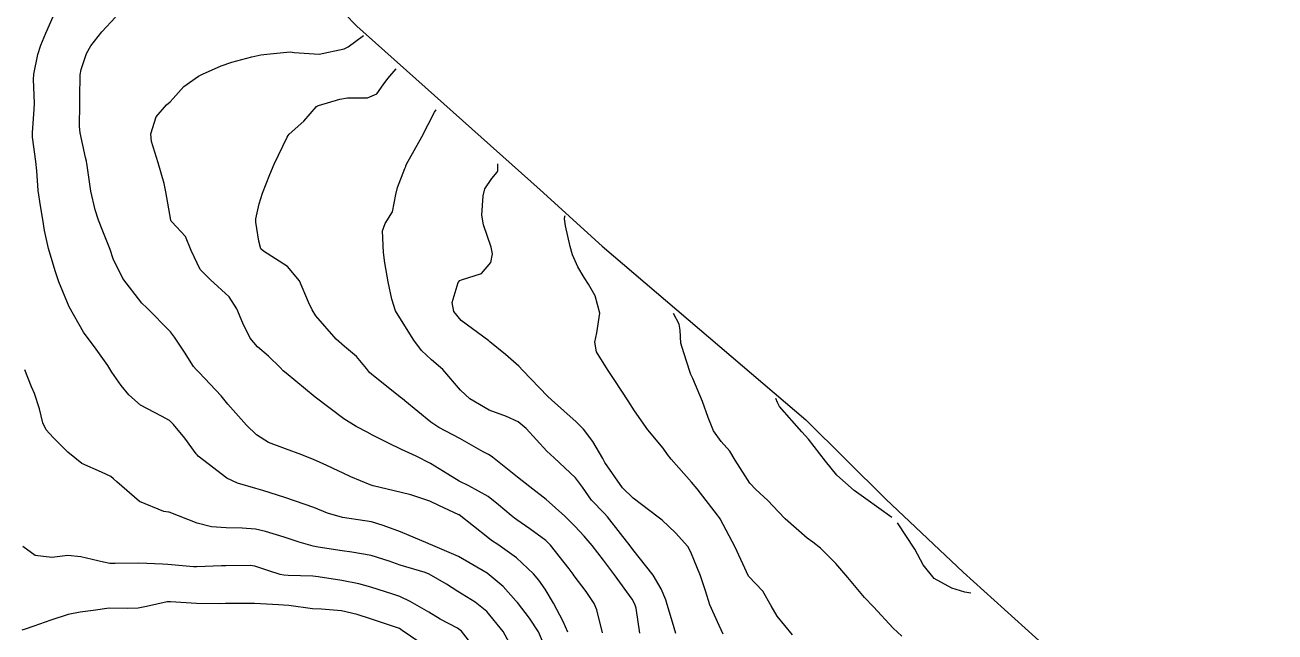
# Model space of a CAD drawing. Header units: metres. Extents: x 292545 to 299085, y 7450245 to 7463078.
# Drawn here: x 296609.5 to 296695.5, y 7461652.2 to 7461694 of the extents above; entities that cross this region are included whole.
import ezdxf

# ---------------------------------------------------------------- set-up
doc = ezdxf.new("R2010")
doc.units = ezdxf.units.M
for name, color, linetype in [('Area', 45, 'Continuous'), ('Curvas de Nivel 1m', 11, 'Continuous'), ('Curvas de Nivel 5m', 15, 'Continuous')]:
    doc.layers.add(name, color=color, linetype=linetype)

msp = doc.modelspace()

# ---------------------------------------------------------------- linework, layer by layer
at = {"layer": 'Area'}
msp.add_polyline3d([(296631.439, 7461694.826, 684.726), (296632.29, 7461693.951, 685.247), (296644.932, 7461682.669, 691.686), (296649.201, 7461678.788, 692.856), (296663.211, 7461666.838, 682.436), (296668.718, 7461661.372, 682.287), (296674.05, 7461656.344, 686.156), (296681.163, 7461649.913, 685.356), (296685.62, 7461646.312, 681.636), (296687.512, 7461644.494, 683.196), (296692.501, 7461640.023, 680.466), (296694.862, 7461638.131, 679.416), (296697.853, 7461635.472, 678.546)], dxfattribs=at)
at = {"layer": 'Curvas de Nivel 1m', "flags": 128}
for points, elevation in [([(296646.837, 7461652.204), (296646.505, 7461652.942), (296645.846, 7461654.214), (296645.262, 7461655.169), (296644.836, 7461655.794), (296644.469, 7461656.228), (296643.289, 7461657.326), (296642.017, 7461658.259), (296641.578, 7461658.538), (296641.308, 7461658.732), (296639.352, 7461660.29), (296639.323, 7461660.306), (296637.945, 7461660.927), (296637.332, 7461661.225), (296636.012, 7461661.664), (296635.345, 7461661.826), (296633.42, 7461662.291), (296633.352, 7461662.31), (296633.209, 7461662.362), (296631.897, 7461662.92), (296631.361, 7461663.164), (296629.932, 7461663.84), (296629.37, 7461664.081), (296628.502, 7461664.419), (296627.377, 7461664.836), (296626.216, 7461665.282), (296625.386, 7461665.811), (296624.712, 7461666.467), (296623.415, 7461667.928), (296622.951, 7461668.485), (296621.439, 7461670.097), (296621.23, 7461670.293), (296621.058, 7461670.506), (296620.442, 7461671.505), (296619.753, 7461672.526), (296619.469, 7461672.908), (296617.83, 7461674.547), (296617.496, 7461674.88), (296616.18, 7461676.563), (296615.533, 7461677.932), (296615.306, 7461678.574), (296614.807, 7461679.833), (296614.522, 7461680.586), (296614.29, 7461681.309), (296613.983, 7461682.594), (296613.704, 7461684.506), (296613.693, 7461684.599), (296613.677, 7461684.663), (296613.616, 7461684.913), (296613.253, 7461686.604), (296613.213, 7461687.031), (296613.223, 7461688.604), (296613.225, 7461689.039), (296613.249, 7461690.604), (296613.315, 7461690.976), (296613.698, 7461692.061), (296613.979, 7461692.596), (296614.74, 7461693.562), (296615.675, 7461694.571)], 676), ([(296649.213, 7461652.17), (296648.815, 7461653.742), (296648.633, 7461654.179), (296648.089, 7461655.015), (296647.272, 7461656.097), (296647.192, 7461656.201), (296646.909, 7461656.573), (296645.625, 7461658.217), (296645.306, 7461658.532), (296644.208, 7461659.337), (296643.32, 7461659.962), (296643.154, 7461660.075), (296642.917, 7461660.246), (296642.052, 7461660.981), (296641.336, 7461661.562), (296640.02, 7461662.283), (296639.348, 7461662.604), (296638.566, 7461663.091), (296637.366, 7461663.84), (296636.386, 7461664.33), (296635.378, 7461664.803), (296634.491, 7461665.24), (296633.387, 7461665.786), (296633.001, 7461665.978), (296632.245, 7461666.377), (296631.401, 7461666.908), (296629.423, 7461668.41), (296627.439, 7461670.047), (296627.23, 7461670.222), (296627.013, 7461670.436), (296626.218, 7461671.216), (296625.457, 7461671.87), (296624.956, 7461672.465), (296624.454, 7461673.494), (296624.035, 7461674.475), (296623.501, 7461675.314), (296622.21, 7461676.493), (296621.523, 7461677.202), (296620.89, 7461678.51), (296620.51, 7461679.473), (296619.562, 7461680.474), (296619.522, 7461680.53), (296619.501, 7461680.593), (296619.156, 7461682.534), (296619.025, 7461683.103), (296618.616, 7461684.54), (296618.172, 7461686), (296618.114, 7461686.545), (296618.489, 7461687.697), (296619.2, 7461688.535), (296619.444, 7461688.744), (296619.66, 7461688.973), (296620.397, 7461689.794), (296621.392, 7461690.504), (296621.684, 7461690.654), (296622.957, 7461691.22), (296623.693, 7461691.472), (296625.07, 7461691.833), (296625.698, 7461691.979), (296626.113, 7461692.032), (296627.7, 7461692.173), (296627.98, 7461692.147), (296629.699, 7461692.022), (296631.425, 7461692.384), (296631.704, 7461692.528), (296632.763, 7461693.31)], 677), ([(296651.785, 7461652.144), (296651.528, 7461653.869), (296651.441, 7461654.148), (296651.256, 7461654.479), (296650.032, 7461656.162), (296649.288, 7461657.173), (296648.502, 7461658.182), (296647.941, 7461658.823), (296647.316, 7461659.512), (296646.624, 7461660.207), (296645.334, 7461661.346), (296644.204, 7461662.231), (296643.353, 7461662.885), (296641.646, 7461664.266), (296641.491, 7461664.386), (296641.375, 7461664.453), (296641.006, 7461664.644), (296639.386, 7461665.56), (296638.9, 7461665.81), (296637.938, 7461666.312), (296637.398, 7461666.677), (296635.602, 7461668.157), (296635.422, 7461668.298), (296635.369, 7461668.341), (296633.438, 7461669.863), (296633.178, 7461670.101), (296632.959, 7461670.367), (296632.274, 7461671.2), (296631.458, 7461671.887), (296630.882, 7461672.396), (296629.487, 7461673.999), (296629.213, 7461674.413), (296628.981, 7461674.932), (296628.344, 7461676.422), (296627.527, 7461677.401), (296625.869, 7461678.455), (296625.7, 7461678.614), (296625.55, 7461679.135), (296625.345, 7461680.462), (296625.347, 7461680.681), (296625.576, 7461681.721), (296625.808, 7461682.457), (296626.312, 7461683.74), (296626.613, 7461684.445), (296627.502, 7461686.302), (296627.565, 7461686.431), (296627.634, 7461686.505), (296628.647, 7461687.416), (296629.516, 7461688.411), (296629.601, 7461688.463), (296629.654, 7461688.482), (296631.118, 7461688.931), (296631.662, 7461689.007), (296633.026, 7461689.003), (296633.667, 7461689.289), (296634.117, 7461689.915), (296634.426, 7461690.353), (296635.013, 7461691.02)], 678), ([(296654.269, 7461652.114), (296654.029, 7461652.906), (296653.675, 7461654.124), (296653.578, 7461654.447), (296653.264, 7461655.208), (296652.707, 7461656.136), (296651.299, 7461657.917), (296651.109, 7461658.152), (296650.453, 7461659.017), (296649.564, 7461660.168), (296649.325, 7461660.412), (296648.46, 7461661.309), (296647.845, 7461662.192), (296647.353, 7461662.851), (296645.877, 7461664.215), (296645.378, 7461664.691), (296643.955, 7461666.234), (296643.4, 7461666.703), (296642.593, 7461667.065), (296641.412, 7461667.513), (296640.077, 7461668.283), (296639.429, 7461668.88), (296638.222, 7461670.302), (296637.45, 7461670.974), (296636.745, 7461671.61), (296636.227, 7461672.329), (296635.48, 7461673.486), (296634.97, 7461674.345), (296634.712, 7461675.137), (296634.457, 7461676.351), (296634.228, 7461677.658), (296634.133, 7461678.354), (296634.067, 7461679.843), (296634.246, 7461680.353), (296634.753, 7461681.167), (296634.994, 7461682.346), (296635.099, 7461682.837), (296635.61, 7461684.157), (296635.663, 7461684.289), (296635.674, 7461684.339), (296635.726, 7461684.45), (296636.768, 7461686.323), (296637.65, 7461688.017), (296637.763, 7461688.19)], 679), ([(296662.307, 7461652.019), (296661.242, 7461653.325), (296660.831, 7461654.036), (296660.257, 7461655.039), (296659.273, 7461656.06), (296658.352, 7461658.07), (296657.322, 7461660.011), (296657.278, 7461660.08), (296657.132, 7461660.275), (296655.724, 7461662.096), (296655.35, 7461662.547), (296653.952, 7461664.121), (296653.699, 7461664.448), (296653.38, 7461664.876), (296652.343, 7461666.14), (296651.413, 7461667.458), (296650.978, 7461668.154), (296650.059, 7461669.541), (296649.661, 7461670.168), (296649.446, 7461670.492), (296648.803, 7461671.527), (296648.693, 7461672.182), (296648.817, 7461672.835), (296649.021, 7461674.177), (296648.699, 7461675.377), (296648.255, 7461676.189), (296647.96, 7461676.636), (296647.525, 7461677.369), (296647.152, 7461678.204), (296646.981, 7461678.766), (296646.667, 7461680.209), (296646.607, 7461680.69), (296646.627, 7461680.84), (296646.633, 7461680.91)], 681), ([(296669.827, 7461651.931), (296669.231, 7461652.5), (296667.866, 7461653.954), (296667.259, 7461654.611), (296666.111, 7461655.972), (296665.288, 7461656.952), (296664.22, 7461657.996), (296663.706, 7461658.403), (296663.31, 7461658.699), (296661.783, 7461660.025), (296661.328, 7461660.504), (296660.587, 7461661.293), (296659.766, 7461662.046), (296659.349, 7461662.478), (296658.353, 7461664.065), (296657.989, 7461664.681), (296657.386, 7461665.346), (296656.864, 7461666.085), (296656.484, 7461667.008), (296656.101, 7461668.093), (296655.437, 7461669.674), (296655.305, 7461669.966), (296655.258, 7461670.103), (296654.805, 7461671.458), (296654.599, 7461672.113), (296654.568, 7461673.018), (296654.502, 7461673.43), (296654.113, 7461674.15)], 682), ([(296643.21, 7461650.751), (296642.371, 7461652.259), (296641.247, 7461653.64), (296640.438, 7461654.278), (296639.26, 7461655.005), (296638.476, 7461655.513), (296637.272, 7461656.214), (296636.995, 7461656.323), (296635.28, 7461656.832), (296634.535, 7461657.097), (296633.29, 7461657.489), (296631.945, 7461657.728), (296631.294, 7461657.813), (296629.638, 7461658.066), (296629.299, 7461658.136), (296628.333, 7461658.42), (296627.306, 7461658.758), (296626.018, 7461659.157), (296625.311, 7461659.303), (296624.394, 7461659.387), (296623.312, 7461659.403), (296622.289, 7461659.472), (296621.315, 7461659.731), (296619.383, 7461660.468), (296619.322, 7461660.482), (296619.012, 7461660.533), (296617.333, 7461661.216), (296615.766, 7461662.574), (296615.556, 7461662.778), (296615.356, 7461662.925), (296614.718, 7461663.228), (296613.365, 7461663.839), (296612.395, 7461664.61), (296611.383, 7461665.627), (296610.912, 7461666.151), (296610.675, 7461666.631), (296610.44, 7461667.602), (296610.096, 7461668.64), (296609.897, 7461669.112), (296609.439, 7461670.27)], 674), ([(296669.143, 7461660.12), (296667.337, 7461661.388), (296666.531, 7461661.968), (296665.359, 7461663.028), (296664.56, 7461663.992), (296663.388, 7461665.505), (296662.948, 7461666.014), (296661.41, 7461667.755), (296661.254, 7461668.032), (296661.153, 7461668.3)], 683), ([(296674.563, 7461654.9), (296674.165, 7461654.98), (296673.266, 7461655.24), (296672.04, 7461655.902), (296671.287, 7461656.845), (296670.721, 7461657.919), (296669.523, 7461659.74)], 683), ([(296640.54, 7461650.95), (296639.505, 7461652.287), (296639.235, 7461652.497), (296638.041, 7461653.108), (296637.246, 7461653.58), (296635.962, 7461654.333), (296635.256, 7461654.661), (296634.768, 7461654.835), (296633.263, 7461655.322), (296632.433, 7461655.541), (296631.267, 7461655.764), (296629.645, 7461656.03), (296629.269, 7461656.068), (296627.58, 7461656.117), (296627.27, 7461656.143), (296627.027, 7461656.191), (296626.244, 7461656.445), (296625.277, 7461656.756), (296624.944, 7461656.797), (296623.278, 7461656.792), (296622.979, 7461656.783), (296621.276, 7461656.718), (296621.065, 7461656.724), (296619.278, 7461656.863), (296618.918, 7461656.894), (296617.287, 7461656.958), (296615.653, 7461656.941), (296615.287, 7461656.953), (296614.848, 7461657.024), (296613.291, 7461657.4), (296612.409, 7461657.491), (296611.29, 7461657.353), (296610.144, 7461657.49), (296609.298, 7461658.118)], 673), ([(296637.215, 7461651.101), (296635.43, 7461652.338), (296635.234, 7461652.458), (296635.041, 7461652.536), (296633.241, 7461653.141), (296632.311, 7461653.442), (296631.246, 7461653.684), (296629.862, 7461653.789), (296629.247, 7461653.828), (296627.627, 7461654.048), (296627.249, 7461654.082), (296626.912, 7461654.098), (296625.25, 7461654.181), (296623.537, 7461654.19), (296623.25, 7461654.178), (296622.933, 7461654.168), (296621.25, 7461654.193), (296619.469, 7461654.31), (296619.251, 7461654.295), (296617.817, 7461653.974), (296617.246, 7461653.876), (296616.526, 7461653.841), (296615.246, 7461653.858), (296614.136, 7461653.699), (296613.243, 7461653.58), (296612.419, 7461653.431), (296611.237, 7461653.05), (296610.06, 7461652.638), (296609.458, 7461652.418), (296609.229, 7461652.356)], 672)]:
    msp.add_lwpolyline(points, dxfattribs=dict(at, elevation=elevation))
at = {"layer": 'Curvas de Nivel 5m', "flags": 128}
for points, elevation in [([(296645.219, 7461651.265), (296644.804, 7461652.226), (296644.193, 7461653.186), (296643.358, 7461654.248), (296643.312, 7461654.308), (296643.254, 7461654.383), (296642.376, 7461655.366), (296641.273, 7461656.27), (296639.29, 7461657.419), (296637.368, 7461658.253), (296637.302, 7461658.279), (296637.201, 7461658.321), (296635.311, 7461659.12), (296634.104, 7461659.563), (296633.317, 7461659.803), (296632.843, 7461659.892), (296631.32, 7461660.1), (296630.284, 7461660.4), (296629.329, 7461660.789), (296628.738, 7461661.01), (296627.339, 7461661.478), (296625.829, 7461661.97), (296625.348, 7461662.108), (296624.079, 7461662.473), (296623.356, 7461662.827), (296622.063, 7461663.796), (296621.371, 7461664.345), (296621.296, 7461664.425), (296621.246, 7461664.502), (296620.456, 7461665.586), (296619.678, 7461666.526), (296619.397, 7461666.784), (296618.85, 7461667.087), (296617.412, 7461667.844), (296616.594, 7461668.562), (296616.066, 7461669.208), (296615.438, 7461670.131), (296615.147, 7461670.583), (296614.344, 7461671.707), (296613.676, 7461672.597), (296613.59, 7461672.714), (296613.476, 7461672.881), (296612.491, 7461674.61), (296611.787, 7461676.34), (296611.687, 7461676.618), (296611.52, 7461677.103), (296611.063, 7461678.627), (296610.803, 7461679.878), (296610.69, 7461680.633), (296610.511, 7461681.575), (296610.358, 7461682.638), (296610.261, 7461683.976), (296610.191, 7461684.634), (296609.97, 7461686.296), (296609.963, 7461686.637), (296610.091, 7461688.201), (296610.097, 7461688.636), (296610.037, 7461690.279), (296610.061, 7461690.636), (296610.337, 7461691.993), (296610.537, 7461692.632), (296610.882, 7461693.462), (296611.381, 7461694.624)], 675), ([(296657.532, 7461652.077), (296657.239, 7461652.676), (296656.596, 7461654.087), (296656.301, 7461655.051), (296655.955, 7461656.093), (296655.297, 7461657.722), (296655.087, 7461658.103), (296654.246, 7461659.05), (296653.321, 7461659.917), (296653.057, 7461660.133), (296651.336, 7461661.45), (296650.581, 7461662.158), (296649.369, 7461663.897), (296649.227, 7461664.172), (296648.558, 7461665.356), (296647.914, 7461666.192), (296647.401, 7461666.708), (296645.692, 7461668.217), (296645.425, 7461668.468), (296643.731, 7461670.237), (296643.446, 7461670.524), (296642.533, 7461671.334), (296641.462, 7461672.22), (296641.394, 7461672.271), (296639.484, 7461673.678), (296638.973, 7461674.295), (296638.869, 7461674.926), (296639.272, 7461676.292), (296639.38, 7461676.425), (296639.515, 7461676.476), (296640.891, 7461676.905), (296641.527, 7461677.682), (296641.642, 7461678.268), (296641.54, 7461678.733), (296641.018, 7461680.275), (296640.916, 7461680.93), (296640.989, 7461682.276), (296641.114, 7461682.751), (296641.601, 7461683.451), (296641.972, 7461683.9), (296642.004, 7461684.003), (296642.003, 7461684.47)], 680)]:
    msp.add_lwpolyline(points, dxfattribs=dict(at, elevation=elevation))

doc.saveas('drawing.dxf')
